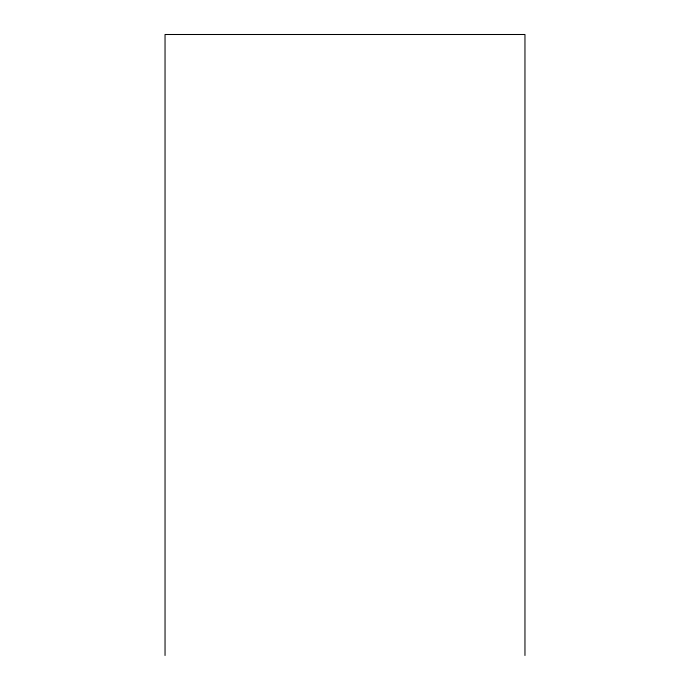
<?xml version="1.0" encoding="UTF-8"?>
<svg xmlns="http://www.w3.org/2000/svg" width="690" height="690" viewBox="0 0 690 690"><rect width="100%" height="100%" fill="white"/><g stroke="black" fill="none" stroke-linecap="round" stroke-linejoin="round"><path stroke-width="1.03" d="M524.961 655.5L524.961 34.5L165.039 34.5L165.039 655.5"/></g></svg>
